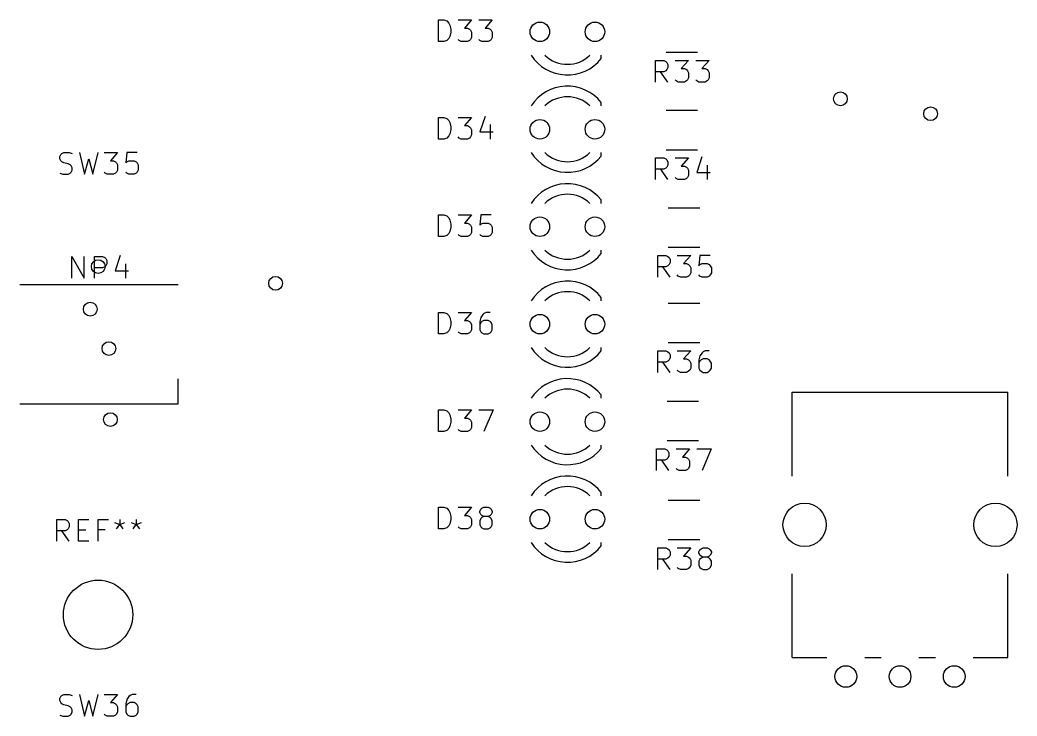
# Model space of a CAD drawing. Extents: x 0 to 360, y 0 to 265.
# Drawn here: x 89.38 to 135.38, y 131.75 to 163.89 of the extents above; entities that cross this region are included whole.
import ezdxf

# ---------------------------------------------------------------- set-up
doc = ezdxf.new("R2010")
doc.units = 0
doc.layers.add('BLACK', color=7, linetype='CONTINUOUS')

msp = doc.modelspace()

# ---------------------------------------------------------------- linework, layer by layer
at = {"layer": 'BLACK', "linetype": 'CONTINUOUS'}
for p, q in [((108.69, 162.893), (108.69, 163.893)), ((108.69, 163.893), (108.928, 163.893)), ((108.928, 163.893), (109.071, 163.845)), ((109.071, 163.845), (109.166, 163.75)), ((109.595, 163.893), (110.214, 163.893)), ((110.214, 163.893), (109.88, 163.512)), ((110.547, 163.893), (111.166, 163.893)), ((111.166, 163.893), (110.833, 163.512)), ((109.166, 163.75), (109.214, 163.655)), ((109.214, 163.655), (109.261, 163.464)), ((109.261, 163.322), (109.214, 163.131)), ((109.261, 163.464), (109.261, 163.322)), ((109.88, 163.512), (110.023, 163.512)), ((110.023, 163.512), (110.118, 163.464)), ((110.118, 163.464), (110.166, 163.417)), ((110.166, 163.417), (110.214, 163.322)), ((110.214, 163.322), (110.214, 163.083)), ((110.833, 163.512), (110.976, 163.512)), ((110.976, 163.512), (111.071, 163.464)), ((111.071, 163.464), (111.118, 163.417)), ((111.118, 163.417), (111.166, 163.322)), ((111.166, 163.322), (111.166, 163.083)), ((108.928, 162.893), (108.69, 162.893)), ((109.071, 162.941), (108.928, 162.893)), ((109.166, 163.036), (109.071, 162.941)), ((109.214, 163.131), (109.166, 163.036)), ((109.642, 162.941), (109.595, 162.988)), ((109.738, 162.893), (109.642, 162.941)), ((110.023, 162.893), (109.738, 162.893)), ((110.118, 162.941), (110.023, 162.893)), ((110.166, 162.988), (110.118, 162.941)), ((110.214, 163.083), (110.166, 162.988)), ((110.595, 162.941), (110.547, 162.988)), ((110.69, 162.893), (110.595, 162.941)), ((110.976, 162.893), (110.69, 162.893)), ((111.071, 162.941), (110.976, 162.893)), ((111.118, 162.988), (111.071, 162.941)), ((111.166, 163.083), (111.118, 162.988)), ((116.194, 162.109), (116.194, 162.265)), ((118.698, 161.027), (118.698, 162.027)), ((118.698, 162.027), (119.079, 162.027)), ((119.079, 162.027), (119.174, 161.979)), ((119.174, 161.979), (119.222, 161.931)), ((120.639, 162.389), (119.185, 162.389)), ((119.603, 162.027), (120.222, 162.027)), ((120.222, 162.027), (119.889, 161.646)), ((120.555, 162.027), (121.174, 162.027)), ((121.174, 162.027), (120.841, 161.646)), ((119.079, 161.503), (118.698, 161.503)), ((119.27, 161.027), (118.936, 161.503)), ((119.174, 161.55), (119.079, 161.503)), ((119.222, 161.598), (119.174, 161.55)), ((119.222, 161.931), (119.27, 161.836)), ((119.27, 161.693), (119.222, 161.598)), ((119.27, 161.836), (119.27, 161.693)), ((119.889, 161.646), (120.031, 161.646)), ((120.031, 161.646), (120.127, 161.598)), ((120.127, 161.598), (120.174, 161.55)), ((120.174, 161.55), (120.222, 161.455)), ((120.841, 161.646), (120.984, 161.646)), ((120.984, 161.646), (121.079, 161.598)), ((121.079, 161.598), (121.127, 161.55)), ((121.127, 161.55), (121.174, 161.455)), ((119.65, 161.074), (119.603, 161.122)), ((119.746, 161.027), (119.65, 161.074)), ((120.031, 161.027), (119.746, 161.027)), ((120.127, 161.074), (120.031, 161.027)), ((120.174, 161.122), (120.127, 161.074)), ((120.222, 161.217), (120.174, 161.122)), ((120.222, 161.455), (120.222, 161.217)), ((120.603, 161.074), (120.555, 161.122)), ((120.698, 161.027), (120.603, 161.074)), ((120.984, 161.027), (120.698, 161.027)), ((121.079, 161.074), (120.984, 161.027)), ((121.127, 161.122), (121.079, 161.074)), ((121.174, 161.217), (121.127, 161.122)), ((121.174, 161.455), (121.174, 161.217)), ((116.194, 159.925), (116.194, 160.081)), ((120.64, 159.705), (119.186, 159.705)), ((108.69, 158.393), (108.69, 159.393)), ((108.69, 159.393), (108.928, 159.393)), ((108.928, 159.393), (109.071, 159.345)), ((109.071, 159.345), (109.166, 159.25)), ((109.166, 159.25), (109.214, 159.155)), ((109.595, 159.393), (110.214, 159.393)), ((110.214, 159.393), (109.88, 159.012)), ((110.833, 159.441), (110.595, 158.726)), ((109.214, 159.155), (109.261, 158.964)), ((109.261, 158.822), (109.214, 158.631)), ((109.261, 158.964), (109.261, 158.822)), ((109.88, 159.012), (110.023, 159.012)), ((110.023, 159.012), (110.118, 158.964)), ((110.118, 158.964), (110.166, 158.917)), ((110.166, 158.917), (110.214, 158.822)), ((110.214, 158.822), (110.214, 158.583)), ((110.595, 158.726), (111.214, 158.726)), ((111.071, 159.06), (111.071, 158.393)), ((108.928, 158.393), (108.69, 158.393)), ((109.071, 158.441), (108.928, 158.393)), ((109.166, 158.536), (109.071, 158.441)), ((109.214, 158.631), (109.166, 158.536)), ((109.642, 158.441), (109.595, 158.488)), ((109.738, 158.393), (109.642, 158.441)), ((110.023, 158.393), (109.738, 158.393)), ((110.118, 158.441), (110.023, 158.393)), ((110.166, 158.488), (110.118, 158.441)), ((110.214, 158.583), (110.166, 158.488)), ((120.64, 157.885), (119.186, 157.885)), ((91.2155, 157.582), (91.2631, 157.677)), ((91.2155, 157.487), (91.2155, 157.582)), ((91.2631, 157.392), (91.2155, 157.487)), ((91.2631, 157.677), (91.3107, 157.725)), ((91.3107, 157.344), (91.2631, 157.392)), ((91.3107, 157.725), (91.406, 157.773)), ((91.406, 157.297), (91.3107, 157.344)), ((91.406, 157.773), (91.644, 157.773)), ((91.644, 157.773), (91.7869, 157.725)), ((92.1202, 157.773), (92.3583, 156.773)), ((92.3583, 156.773), (92.5488, 157.487)), ((92.5488, 157.487), (92.7393, 156.773)), ((92.7393, 156.773), (92.9774, 157.773)), ((93.2631, 157.773), (93.8821, 157.773)), ((93.8821, 157.773), (93.5488, 157.392)), ((93.5488, 157.392), (93.6917, 157.392)), ((93.6917, 157.392), (93.7869, 157.344)), ((93.7869, 157.344), (93.8345, 157.297)), ((94.3107, 157.773), (94.2631, 157.297)), ((94.2631, 157.297), (94.3107, 157.344)), ((94.7869, 157.773), (94.3107, 157.773)), ((94.3107, 157.344), (94.406, 157.392)), ((94.406, 157.392), (94.644, 157.392)), ((94.644, 157.392), (94.7393, 157.344)), ((94.7393, 157.344), (94.7869, 157.297)), ((116.194, 157.609), (116.194, 157.765)), ((118.699, 156.522), (118.699, 157.522)), ((118.699, 157.522), (119.08, 157.522)), ((119.08, 157.522), (119.175, 157.475)), ((119.175, 157.475), (119.223, 157.427)), ((119.223, 157.427), (119.271, 157.332)), ((119.604, 157.522), (120.223, 157.522)), ((120.223, 157.522), (119.89, 157.141)), ((120.842, 157.57), (120.604, 156.856)), ((91.5964, 157.249), (91.406, 157.297)), ((91.6917, 157.201), (91.5964, 157.249)), ((91.7393, 157.154), (91.6917, 157.201)), ((91.7869, 157.058), (91.7393, 157.154)), ((91.7393, 156.868), (91.7869, 156.963)), ((91.7869, 156.963), (91.7869, 157.058)), ((93.8345, 157.297), (93.8821, 157.201)), ((93.8821, 156.963), (93.8345, 156.868)), ((93.8821, 157.201), (93.8821, 156.963)), ((94.7869, 157.297), (94.8345, 157.201)), ((94.8345, 156.963), (94.7869, 156.868)), ((94.8345, 157.201), (94.8345, 156.963)), ((119.08, 156.998), (118.699, 156.998)), ((119.271, 156.522), (118.937, 156.998)), ((119.175, 157.046), (119.08, 156.998)), ((119.223, 157.094), (119.175, 157.046)), ((119.271, 157.189), (119.223, 157.094)), ((119.271, 157.332), (119.271, 157.189)), ((119.89, 157.141), (120.032, 157.141)), ((120.032, 157.141), (120.128, 157.094)), ((120.128, 157.094), (120.175, 157.046)), ((120.175, 157.046), (120.223, 156.951)), ((120.223, 156.951), (120.223, 156.713)), ((121.08, 157.189), (121.08, 156.522)), ((91.2155, 156.82), (91.3583, 156.773)), ((91.3583, 156.773), (91.5964, 156.773)), ((91.5964, 156.773), (91.6917, 156.82)), ((91.6917, 156.82), (91.7393, 156.868)), ((93.3107, 156.82), (93.2631, 156.868)), ((93.406, 156.773), (93.3107, 156.82)), ((93.6917, 156.773), (93.406, 156.773)), ((93.7869, 156.82), (93.6917, 156.773)), ((93.8345, 156.868), (93.7869, 156.82)), ((94.3107, 156.82), (94.2631, 156.868)), ((94.406, 156.773), (94.3107, 156.82)), ((94.644, 156.773), (94.406, 156.773)), ((94.7393, 156.82), (94.644, 156.773)), ((94.7869, 156.868), (94.7393, 156.82)), ((119.651, 156.57), (119.604, 156.617)), ((119.747, 156.522), (119.651, 156.57)), ((120.032, 156.522), (119.747, 156.522)), ((120.128, 156.57), (120.032, 156.522)), ((120.175, 156.617), (120.128, 156.57)), ((120.223, 156.713), (120.175, 156.617)), ((120.604, 156.856), (121.223, 156.856)), ((116.194, 155.425), (116.194, 155.581)), ((120.74, 155.205), (119.286, 155.205)), ((108.69, 153.893), (108.69, 154.893)), ((108.69, 154.893), (108.928, 154.893)), ((108.928, 154.893), (109.071, 154.845)), ((109.071, 154.845), (109.166, 154.75)), ((109.166, 154.75), (109.214, 154.655)), ((109.214, 154.655), (109.261, 154.464)), ((109.595, 154.893), (110.214, 154.893)), ((110.214, 154.893), (109.88, 154.512)), ((110.642, 154.893), (110.595, 154.417)), ((111.118, 154.893), (110.642, 154.893)), ((109.214, 154.131), (109.166, 154.036)), ((109.261, 154.322), (109.214, 154.131)), ((109.261, 154.464), (109.261, 154.322)), ((109.88, 154.512), (110.023, 154.512)), ((110.023, 154.512), (110.118, 154.464)), ((110.118, 154.464), (110.166, 154.417)), ((110.166, 154.417), (110.214, 154.322)), ((110.214, 154.322), (110.214, 154.083)), ((110.595, 154.417), (110.642, 154.464)), ((110.642, 154.464), (110.738, 154.512)), ((110.738, 154.512), (110.976, 154.512)), ((110.976, 154.512), (111.071, 154.464)), ((111.071, 154.464), (111.118, 154.417)), ((111.118, 154.417), (111.166, 154.322)), ((111.166, 154.322), (111.166, 154.083)), ((108.928, 153.893), (108.69, 153.893)), ((109.071, 153.941), (108.928, 153.893)), ((109.166, 154.036), (109.071, 153.941)), ((109.642, 153.941), (109.595, 153.988)), ((109.738, 153.893), (109.642, 153.941)), ((110.023, 153.893), (109.738, 153.893)), ((110.118, 153.941), (110.023, 153.893)), ((110.166, 153.988), (110.118, 153.941)), ((110.214, 154.083), (110.166, 153.988)), ((110.642, 153.941), (110.595, 153.988)), ((110.738, 153.893), (110.642, 153.941)), ((110.976, 153.893), (110.738, 153.893)), ((111.071, 153.941), (110.976, 153.893)), ((111.118, 153.988), (111.071, 153.941)), ((111.166, 154.083), (111.118, 153.988)), ((116.194, 153.109), (116.194, 153.265)), ((120.74, 153.385), (119.286, 153.385)), ((91.7631, 151.973), (91.7631, 152.973)), ((91.7631, 152.973), (92.3345, 151.973)), ((92.3345, 151.973), (92.3345, 152.973)), ((92.8107, 151.973), (92.8107, 152.973)), ((92.8107, 152.973), (93.1917, 152.973)), ((93.1917, 152.973), (93.2869, 152.925)), ((93.2869, 152.925), (93.3345, 152.877)), ((93.3345, 152.877), (93.3821, 152.782)), ((93.3821, 152.782), (93.3821, 152.639)), ((94.0012, 153.02), (93.7631, 152.306)), ((118.799, 152.022), (118.799, 153.022)), ((118.799, 153.022), (119.18, 153.022)), ((119.18, 153.022), (119.275, 152.975)), ((119.275, 152.975), (119.323, 152.927)), ((119.323, 152.927), (119.371, 152.832)), ((119.371, 152.832), (119.371, 152.689)), ((119.704, 153.022), (120.323, 153.022)), ((120.323, 153.022), (119.99, 152.641)), ((120.751, 153.022), (120.704, 152.546)), ((121.228, 153.022), (120.751, 153.022)), ((93.1917, 152.449), (92.8107, 152.449)), ((93.2869, 152.497), (93.1917, 152.449)), ((93.3345, 152.544), (93.2869, 152.497)), ((93.3821, 152.639), (93.3345, 152.544)), ((93.7631, 152.306), (94.3821, 152.306)), ((94.2393, 152.639), (94.2393, 151.973)), ((119.18, 152.498), (118.799, 152.498)), ((119.371, 152.022), (119.037, 152.498)), ((119.275, 152.546), (119.18, 152.498)), ((119.323, 152.594), (119.275, 152.546)), ((119.371, 152.689), (119.323, 152.594)), ((119.99, 152.641), (120.132, 152.641)), ((120.132, 152.641), (120.228, 152.594)), ((120.228, 152.594), (120.275, 152.546)), ((120.275, 152.546), (120.323, 152.451)), ((120.323, 152.451), (120.323, 152.213)), ((120.704, 152.546), (120.751, 152.594)), ((120.751, 152.594), (120.847, 152.641)), ((120.847, 152.641), (121.085, 152.641)), ((121.085, 152.641), (121.18, 152.594)), ((121.18, 152.594), (121.228, 152.546)), ((121.228, 152.546), (121.275, 152.451)), ((121.275, 152.451), (121.275, 152.213)), ((119.751, 152.07), (119.704, 152.117)), ((119.847, 152.022), (119.751, 152.07)), ((120.132, 152.022), (119.847, 152.022)), ((120.228, 152.07), (120.132, 152.022)), ((120.275, 152.117), (120.228, 152.07)), ((120.323, 152.213), (120.275, 152.117)), ((120.751, 152.07), (120.704, 152.117)), ((120.847, 152.022), (120.751, 152.07)), ((121.085, 152.022), (120.847, 152.022)), ((121.18, 152.07), (121.085, 152.022)), ((121.228, 152.117), (121.18, 152.07)), ((121.275, 152.213), (121.228, 152.117)), ((89.375, 151.675), (96.675, 151.675)), ((116.194, 150.925), (116.194, 151.081)), ((120.74, 150.805), (119.286, 150.805)), ((108.69, 149.393), (108.69, 150.393)), ((108.69, 150.393), (108.928, 150.393)), ((108.928, 150.393), (109.071, 150.345)), ((109.071, 150.345), (109.166, 150.25)), ((109.166, 150.25), (109.214, 150.155)), ((109.214, 150.155), (109.261, 149.964)), ((109.595, 150.393), (110.214, 150.393)), ((110.214, 150.393), (109.88, 150.012)), ((109.88, 150.012), (110.023, 150.012)), ((110.023, 150.012), (110.118, 149.964)), ((110.642, 150.155), (110.595, 149.964)), ((110.738, 150.298), (110.642, 150.155)), ((110.785, 150.012), (110.69, 149.964)), ((110.785, 150.345), (110.738, 150.298)), ((110.88, 150.393), (110.785, 150.345)), ((110.976, 150.012), (110.785, 150.012)), ((111.071, 150.393), (110.88, 150.393)), ((111.071, 149.964), (110.976, 150.012)), ((109.166, 149.536), (109.071, 149.441)), ((109.214, 149.631), (109.166, 149.536)), ((109.261, 149.822), (109.214, 149.631)), ((109.261, 149.964), (109.261, 149.822)), ((110.118, 149.964), (110.166, 149.917)), ((110.166, 149.917), (110.214, 149.822)), ((110.214, 149.583), (110.166, 149.488)), ((110.214, 149.822), (110.214, 149.583)), ((110.595, 149.964), (110.595, 149.583)), ((110.642, 149.917), (110.595, 149.822)), ((110.595, 149.583), (110.642, 149.488)), ((110.69, 149.964), (110.642, 149.917)), ((111.118, 149.917), (111.071, 149.964)), ((111.166, 149.822), (111.118, 149.917)), ((111.118, 149.488), (111.166, 149.583)), ((111.166, 149.583), (111.166, 149.822)), ((108.928, 149.393), (108.69, 149.393)), ((109.071, 149.441), (108.928, 149.393)), ((109.642, 149.441), (109.595, 149.488)), ((109.738, 149.393), (109.642, 149.441)), ((110.023, 149.393), (109.738, 149.393)), ((110.118, 149.441), (110.023, 149.393)), ((110.166, 149.488), (110.118, 149.441)), ((110.642, 149.488), (110.69, 149.441)), ((110.69, 149.441), (110.785, 149.393)), ((110.785, 149.393), (110.976, 149.393)), ((110.976, 149.393), (111.071, 149.441)), ((111.071, 149.441), (111.118, 149.488)), ((116.194, 148.609), (116.194, 148.765)), ((118.799, 147.622), (118.799, 148.622)), ((118.799, 148.622), (119.18, 148.622)), ((119.18, 148.622), (119.275, 148.575)), ((120.74, 148.985), (119.286, 148.985)), ((119.704, 148.622), (120.323, 148.622)), ((120.323, 148.622), (119.99, 148.241)), ((120.99, 148.622), (120.894, 148.575)), ((121.18, 148.622), (120.99, 148.622)), ((119.275, 148.146), (119.18, 148.098)), ((119.275, 148.575), (119.323, 148.527)), ((119.323, 148.194), (119.275, 148.146)), ((119.323, 148.527), (119.371, 148.432)), ((119.371, 148.289), (119.323, 148.194)), ((119.371, 148.432), (119.371, 148.289)), ((119.99, 148.241), (120.132, 148.241)), ((120.132, 148.241), (120.228, 148.194)), ((120.228, 148.194), (120.275, 148.146)), ((120.275, 148.146), (120.323, 148.051)), ((120.751, 148.384), (120.704, 148.194)), ((120.704, 148.194), (120.704, 147.813)), ((120.751, 148.146), (120.704, 148.051)), ((120.847, 148.527), (120.751, 148.384)), ((120.799, 148.194), (120.751, 148.146)), ((120.894, 148.241), (120.799, 148.194)), ((120.894, 148.575), (120.847, 148.527)), ((121.085, 148.241), (120.894, 148.241)), ((121.18, 148.194), (121.085, 148.241)), ((121.228, 148.146), (121.18, 148.194)), ((121.275, 148.051), (121.228, 148.146)), ((119.18, 148.098), (118.799, 148.098)), ((119.371, 147.622), (119.037, 148.098)), ((119.751, 147.67), (119.704, 147.717)), ((120.275, 147.717), (120.228, 147.67)), ((120.323, 147.813), (120.275, 147.717)), ((120.323, 148.051), (120.323, 147.813)), ((120.704, 147.813), (120.751, 147.717)), ((120.751, 147.717), (120.799, 147.67)), ((121.18, 147.67), (121.228, 147.717)), ((121.228, 147.717), (121.275, 147.813)), ((121.275, 147.813), (121.275, 148.051)), ((96.675, 146.175), (96.675, 147.325)), ((119.847, 147.622), (119.751, 147.67)), ((120.132, 147.622), (119.847, 147.622)), ((120.228, 147.67), (120.132, 147.622)), ((120.799, 147.67), (120.894, 147.622)), ((120.894, 147.622), (121.085, 147.622)), ((121.085, 147.622), (121.18, 147.67)), ((116.194, 146.425), (116.194, 146.581)), ((125.01, 142.835), (125.01, 146.7)), ((125.01, 146.7), (134.95, 146.7)), ((134.95, 142.835), (134.95, 146.7)), ((89.375, 146.175), (96.675, 146.175)), ((108.69, 144.893), (108.69, 145.893)), ((108.69, 145.893), (108.928, 145.893)), ((108.928, 145.893), (109.071, 145.845)), ((109.071, 145.845), (109.166, 145.75)), ((109.595, 145.893), (110.214, 145.893)), ((110.214, 145.893), (109.88, 145.512)), ((110.547, 145.893), (111.214, 145.893)), ((111.214, 145.893), (110.785, 144.893)), ((120.69, 146.277), (119.236, 146.277)), ((109.166, 145.75), (109.214, 145.655)), ((109.214, 145.655), (109.261, 145.464)), ((109.261, 145.464), (109.261, 145.322)), ((109.88, 145.512), (110.023, 145.512)), ((110.023, 145.512), (110.118, 145.464)), ((110.118, 145.464), (110.166, 145.417)), ((110.166, 145.417), (110.214, 145.322)), ((109.071, 144.941), (108.928, 144.893)), ((109.166, 145.036), (109.071, 144.941)), ((109.214, 145.131), (109.166, 145.036)), ((109.261, 145.322), (109.214, 145.131)), ((109.642, 144.941), (109.595, 144.988)), ((109.738, 144.893), (109.642, 144.941)), ((110.118, 144.941), (110.023, 144.893)), ((110.166, 144.988), (110.118, 144.941)), ((110.214, 145.083), (110.166, 144.988)), ((110.214, 145.322), (110.214, 145.083)), ((108.928, 144.893), (108.69, 144.893)), ((110.023, 144.893), (109.738, 144.893)), ((120.69, 144.457), (119.236, 144.457)), ((116.194, 144.109), (116.194, 144.265)), ((118.749, 143.094), (118.749, 144.094)), ((118.749, 144.094), (119.13, 144.094)), ((119.13, 144.094), (119.225, 144.047)), ((119.225, 144.047), (119.273, 143.999)), ((119.273, 143.999), (119.32, 143.904)), ((119.654, 144.094), (120.273, 144.094)), ((120.273, 144.094), (119.939, 143.713)), ((120.606, 144.094), (121.273, 144.094)), ((121.273, 144.094), (120.844, 143.094)), ((119.13, 143.57), (118.749, 143.57)), ((119.32, 143.094), (118.987, 143.57)), ((119.225, 143.618), (119.13, 143.57)), ((119.273, 143.666), (119.225, 143.618)), ((119.32, 143.761), (119.273, 143.666)), ((119.32, 143.904), (119.32, 143.761)), ((119.939, 143.713), (120.082, 143.713)), ((120.082, 143.713), (120.177, 143.666)), ((120.177, 143.666), (120.225, 143.618)), ((120.225, 143.618), (120.273, 143.523)), ((119.701, 143.142), (119.654, 143.189)), ((119.797, 143.094), (119.701, 143.142)), ((120.082, 143.094), (119.797, 143.094)), ((120.177, 143.142), (120.082, 143.094)), ((120.225, 143.189), (120.177, 143.142)), ((120.273, 143.285), (120.225, 143.189)), ((120.273, 143.523), (120.273, 143.285)), ((116.194, 141.925), (116.194, 142.081)), ((120.74, 141.705), (119.286, 141.705)), ((108.69, 140.393), (108.69, 141.393)), ((108.69, 141.393), (108.928, 141.393)), ((108.928, 141.393), (109.071, 141.345)), ((109.071, 141.345), (109.166, 141.25)), ((109.166, 141.25), (109.214, 141.155)), ((109.595, 141.393), (110.214, 141.393)), ((110.214, 141.393), (109.88, 141.012)), ((110.595, 141.203), (110.642, 141.298)), ((110.642, 141.298), (110.69, 141.345)), ((110.69, 141.345), (110.785, 141.393)), ((110.785, 141.393), (110.976, 141.393)), ((110.976, 141.393), (111.071, 141.345)), ((111.071, 141.345), (111.118, 141.298)), ((111.118, 141.298), (111.166, 141.203)), ((91.0752, 139.828), (91.0752, 140.828)), ((91.0752, 140.828), (91.4562, 140.828)), ((91.4562, 140.828), (91.5514, 140.78)), ((91.5514, 140.78), (91.599, 140.732)), ((92.0752, 139.828), (92.0752, 140.828)), ((92.0752, 140.828), (92.5514, 140.828)), ((92.98, 139.828), (92.98, 140.828)), ((92.98, 140.828), (93.4562, 140.828)), ((93.98, 140.828), (93.98, 140.59)), ((94.7419, 140.828), (94.7419, 140.59)), ((109.214, 141.155), (109.261, 140.964)), ((109.261, 140.822), (109.214, 140.631)), ((109.261, 140.964), (109.261, 140.822)), ((109.88, 141.012), (110.023, 141.012)), ((110.023, 141.012), (110.118, 140.964)), ((110.118, 140.964), (110.166, 140.917)), ((110.166, 140.917), (110.214, 140.822)), ((110.214, 140.822), (110.214, 140.583)), ((110.595, 141.155), (110.595, 141.203)), ((110.642, 141.06), (110.595, 141.155)), ((110.642, 140.869), (110.595, 140.774)), ((110.69, 141.012), (110.642, 141.06)), ((110.69, 140.917), (110.642, 140.869)), ((110.785, 140.964), (110.69, 141.012)), ((110.785, 140.964), (110.69, 140.917)), ((110.976, 140.964), (110.785, 140.964)), ((111.071, 141.012), (110.976, 140.964)), ((111.071, 140.917), (110.976, 140.964)), ((111.118, 141.06), (111.071, 141.012)), ((111.118, 140.869), (111.071, 140.917)), ((111.166, 141.155), (111.118, 141.06)), ((111.166, 140.774), (111.118, 140.869)), ((111.166, 141.203), (111.166, 141.155)), ((91.5514, 140.351), (91.4562, 140.304)), ((91.599, 140.399), (91.5514, 140.351)), ((91.599, 140.732), (91.6467, 140.637)), ((91.6467, 140.494), (91.599, 140.399)), ((91.6467, 140.637), (91.6467, 140.494)), ((92.0752, 140.351), (92.4086, 140.351)), ((93.3133, 140.351), (92.98, 140.351)), ((93.7419, 140.685), (93.98, 140.59)), ((93.8371, 140.399), (93.98, 140.59)), ((93.98, 140.59), (94.2181, 140.685)), ((93.98, 140.59), (94.1229, 140.399)), ((94.5038, 140.685), (94.7419, 140.59)), ((94.599, 140.399), (94.7419, 140.59)), ((94.7419, 140.59), (94.98, 140.685)), ((94.7419, 140.59), (94.8848, 140.399)), ((108.928, 140.393), (108.69, 140.393)), ((109.071, 140.441), (108.928, 140.393)), ((109.166, 140.536), (109.071, 140.441)), ((109.214, 140.631), (109.166, 140.536)), ((109.642, 140.441), (109.595, 140.488)), ((109.738, 140.393), (109.642, 140.441)), ((110.023, 140.393), (109.738, 140.393)), ((110.118, 140.441), (110.023, 140.393)), ((110.166, 140.488), (110.118, 140.441)), ((110.214, 140.583), (110.166, 140.488)), ((110.595, 140.774), (110.595, 140.583)), ((110.595, 140.583), (110.642, 140.488)), ((110.642, 140.488), (110.69, 140.441)), ((110.69, 140.441), (110.785, 140.393)), ((110.785, 140.393), (110.976, 140.393)), ((110.976, 140.393), (111.071, 140.441)), ((111.071, 140.441), (111.118, 140.488)), ((111.118, 140.488), (111.166, 140.583)), ((111.166, 140.583), (111.166, 140.774)), ((91.4562, 140.304), (91.0752, 140.304)), ((91.6467, 139.828), (91.3133, 140.304)), ((120.74, 139.885), (119.286, 139.885)), ((92.5514, 139.828), (92.0752, 139.828)), ((116.194, 139.609), (116.194, 139.765)), ((118.799, 138.522), (118.799, 139.522)), ((118.799, 139.522), (119.18, 139.522)), ((119.18, 139.522), (119.275, 139.475)), ((119.275, 139.475), (119.323, 139.427)), ((119.323, 139.427), (119.371, 139.332)), ((119.704, 139.522), (120.323, 139.522)), ((120.323, 139.522), (119.99, 139.141)), ((120.704, 139.332), (120.751, 139.427)), ((120.751, 139.427), (120.799, 139.475)), ((120.799, 139.475), (120.894, 139.522)), ((120.894, 139.522), (121.085, 139.522)), ((121.085, 139.522), (121.18, 139.475)), ((121.18, 139.475), (121.228, 139.427)), ((121.228, 139.427), (121.275, 139.332)), ((119.18, 138.998), (118.799, 138.998)), ((119.371, 138.522), (119.037, 138.998)), ((119.275, 139.046), (119.18, 138.998)), ((119.323, 139.094), (119.275, 139.046)), ((119.371, 139.189), (119.323, 139.094)), ((119.371, 139.332), (119.371, 139.189)), ((119.99, 139.141), (120.132, 139.141)), ((120.132, 139.141), (120.228, 139.094)), ((120.228, 139.094), (120.275, 139.046)), ((120.275, 139.046), (120.323, 138.951)), ((120.323, 138.951), (120.323, 138.713)), ((120.704, 139.284), (120.704, 139.332)), ((120.751, 139.189), (120.704, 139.284)), ((120.751, 138.998), (120.704, 138.903)), ((120.799, 139.141), (120.751, 139.189)), ((120.799, 139.046), (120.751, 138.998)), ((120.894, 139.094), (120.799, 139.141)), ((120.894, 139.094), (120.799, 139.046)), ((121.085, 139.094), (120.894, 139.094)), ((121.18, 139.141), (121.085, 139.094)), ((121.18, 139.046), (121.085, 139.094)), ((121.228, 139.189), (121.18, 139.141)), ((121.228, 138.998), (121.18, 139.046)), ((121.275, 139.284), (121.228, 139.189)), ((121.275, 138.903), (121.228, 138.998)), ((121.275, 139.332), (121.275, 139.284)), ((119.751, 138.57), (119.704, 138.617)), ((119.847, 138.522), (119.751, 138.57)), ((120.132, 138.522), (119.847, 138.522)), ((120.228, 138.57), (120.132, 138.522)), ((120.275, 138.617), (120.228, 138.57)), ((120.323, 138.713), (120.275, 138.617)), ((120.704, 138.903), (120.704, 138.713)), ((120.704, 138.713), (120.751, 138.617)), ((120.751, 138.617), (120.799, 138.57)), ((120.799, 138.57), (120.894, 138.522)), ((120.894, 138.522), (121.085, 138.522)), ((121.085, 138.522), (121.18, 138.57)), ((121.18, 138.57), (121.228, 138.617)), ((121.228, 138.617), (121.275, 138.713)), ((121.275, 138.713), (121.275, 138.903)), ((125.01, 134.46), (125.01, 138.325)), ((134.95, 134.46), (134.95, 138.325)), ((125.01, 134.46), (126.609, 134.46)), ((128.351, 134.46), (129.11, 134.46)), ((130.851, 134.46), (131.61, 134.46)), ((133.35, 134.46), (134.95, 134.46)), ((91.2155, 132.562), (91.2631, 132.657)), ((91.2155, 132.467), (91.2155, 132.562)), ((91.2631, 132.657), (91.3107, 132.705)), ((91.3107, 132.705), (91.406, 132.753)), ((91.406, 132.753), (91.644, 132.753)), ((91.644, 132.753), (91.7869, 132.705)), ((92.1202, 132.753), (92.3583, 131.753)), ((92.7393, 131.753), (92.9774, 132.753)), ((93.2631, 132.753), (93.8821, 132.753)), ((93.8821, 132.753), (93.5488, 132.372)), ((94.3107, 132.515), (94.2631, 132.324)), ((94.406, 132.657), (94.3107, 132.515)), ((94.4536, 132.705), (94.406, 132.657)), ((94.5488, 132.753), (94.4536, 132.705)), ((94.7393, 132.753), (94.5488, 132.753)), ((91.2631, 132.372), (91.2155, 132.467)), ((91.3107, 132.324), (91.2631, 132.372)), ((91.406, 132.277), (91.3107, 132.324)), ((91.5964, 132.229), (91.406, 132.277)), ((91.6917, 132.181), (91.5964, 132.229)), ((91.7393, 132.134), (91.6917, 132.181)), ((91.7869, 132.038), (91.7393, 132.134)), ((91.7869, 131.943), (91.7869, 132.038)), ((92.3583, 131.753), (92.5488, 132.467)), ((92.5488, 132.467), (92.7393, 131.753)), ((93.5488, 132.372), (93.6917, 132.372)), ((93.6917, 132.372), (93.7869, 132.324)), ((93.7869, 132.324), (93.8345, 132.277)), ((93.8345, 132.277), (93.8821, 132.181)), ((93.8821, 132.181), (93.8821, 131.943)), ((94.2631, 132.324), (94.2631, 131.943)), ((94.3107, 132.277), (94.2631, 132.181)), ((94.3583, 132.324), (94.3107, 132.277)), ((94.4536, 132.372), (94.3583, 132.324)), ((94.644, 132.372), (94.4536, 132.372)), ((94.7393, 132.324), (94.644, 132.372)), ((94.7869, 132.277), (94.7393, 132.324)), ((94.8345, 132.181), (94.7869, 132.277)), ((94.8345, 131.943), (94.8345, 132.181)), ((91.2155, 131.8), (91.3583, 131.753)), ((91.3583, 131.753), (91.5964, 131.753)), ((91.5964, 131.753), (91.6917, 131.8)), ((91.6917, 131.8), (91.7393, 131.848)), ((91.7393, 131.848), (91.7869, 131.943)), ((93.3107, 131.8), (93.2631, 131.848)), ((93.406, 131.753), (93.3107, 131.8)), ((93.6917, 131.753), (93.406, 131.753)), ((93.7869, 131.8), (93.6917, 131.753)), ((93.8345, 131.848), (93.7869, 131.8)), ((93.8821, 131.943), (93.8345, 131.848)), ((94.2631, 131.943), (94.3107, 131.848)), ((94.3107, 131.848), (94.3583, 131.8)), ((94.3583, 131.8), (94.4536, 131.753)), ((94.4536, 131.753), (94.644, 131.753)), ((94.644, 131.753), (94.7393, 131.8)), ((94.7393, 131.8), (94.7869, 131.848)), ((94.7869, 131.848), (94.8345, 131.943))]:
    msp.add_line(p, q, dxfattribs=at)
at = {"layer": 'BLACK'}
for centre, radius, start, end in [((114.634, 163.345), 1.99, -147.179, -38.3791), ((114.634, 163.345), 1.5, -133.954, -46.0545), ((114.634, 158.845), 1.99, 38.3791, 147.179), ((114.634, 158.845), 1.5, 46.0545, 133.954), ((114.634, 158.845), 1.99, -147.179, -38.3791), ((114.634, 158.845), 1.5, -133.954, -46.0545), ((114.634, 154.345), 1.99, 38.3791, 147.179), ((114.634, 154.345), 1.5, 46.0545, 133.954), ((114.634, 154.345), 1.99, -147.179, -38.3791), ((114.634, 154.345), 1.5, -133.954, -46.0545), ((114.634, 149.845), 1.99, 38.3791, 147.179), ((114.634, 149.845), 1.5, 46.0545, 133.954), ((114.634, 149.845), 1.99, -147.179, -38.3791), ((114.634, 149.845), 1.5, -133.954, -46.0545), ((114.634, 145.345), 1.99, 38.3791, 147.179), ((114.634, 145.345), 1.5, 46.0545, 133.954), ((114.634, 145.345), 1.99, -147.179, -38.3791), ((114.634, 145.345), 1.5, -133.954, -46.0545), ((114.634, 140.845), 1.99, 38.3791, 147.179), ((114.634, 140.845), 1.5, 46.0545, 133.954), ((114.634, 140.845), 1.99, -147.179, -38.3791), ((114.634, 140.845), 1.5, -133.954, -46.0545)]:
    msp.add_arc(centre, radius, start, end, dxfattribs=at)
at = {"layer": 'WHITE'}
for centre, radius in [((113.364, 163.345), 0.45), ((115.904, 163.345), 0.45), ((127.228, 160.251), 0.3175), ((131.393, 159.565), 0.3175), ((113.364, 158.845), 0.45), ((115.904, 158.845), 0.45), ((113.364, 154.345), 0.45), ((115.904, 154.345), 0.45), ((92.9884, 152.504), 0.3175), ((101.172, 151.732), 0.3175), ((92.62, 150.54), 0.3175), ((113.364, 149.845), 0.45), ((115.904, 149.845), 0.45), ((93.48, 148.72), 0.3175), ((93.5472, 145.443), 0.3175), ((113.364, 145.345), 0.45), ((115.904, 145.345), 0.45), ((113.364, 140.845), 0.45), ((115.904, 140.845), 0.45), ((125.58, 140.58), 1), ((134.38, 140.58), 1), ((92.98, 136.43), 1.6), ((127.48, 133.58), 0.5), ((129.98, 133.58), 0.5), ((132.48, 133.58), 0.5)]:
    msp.add_circle(centre, radius, dxfattribs=at)

doc.saveas('drawing.dxf')
